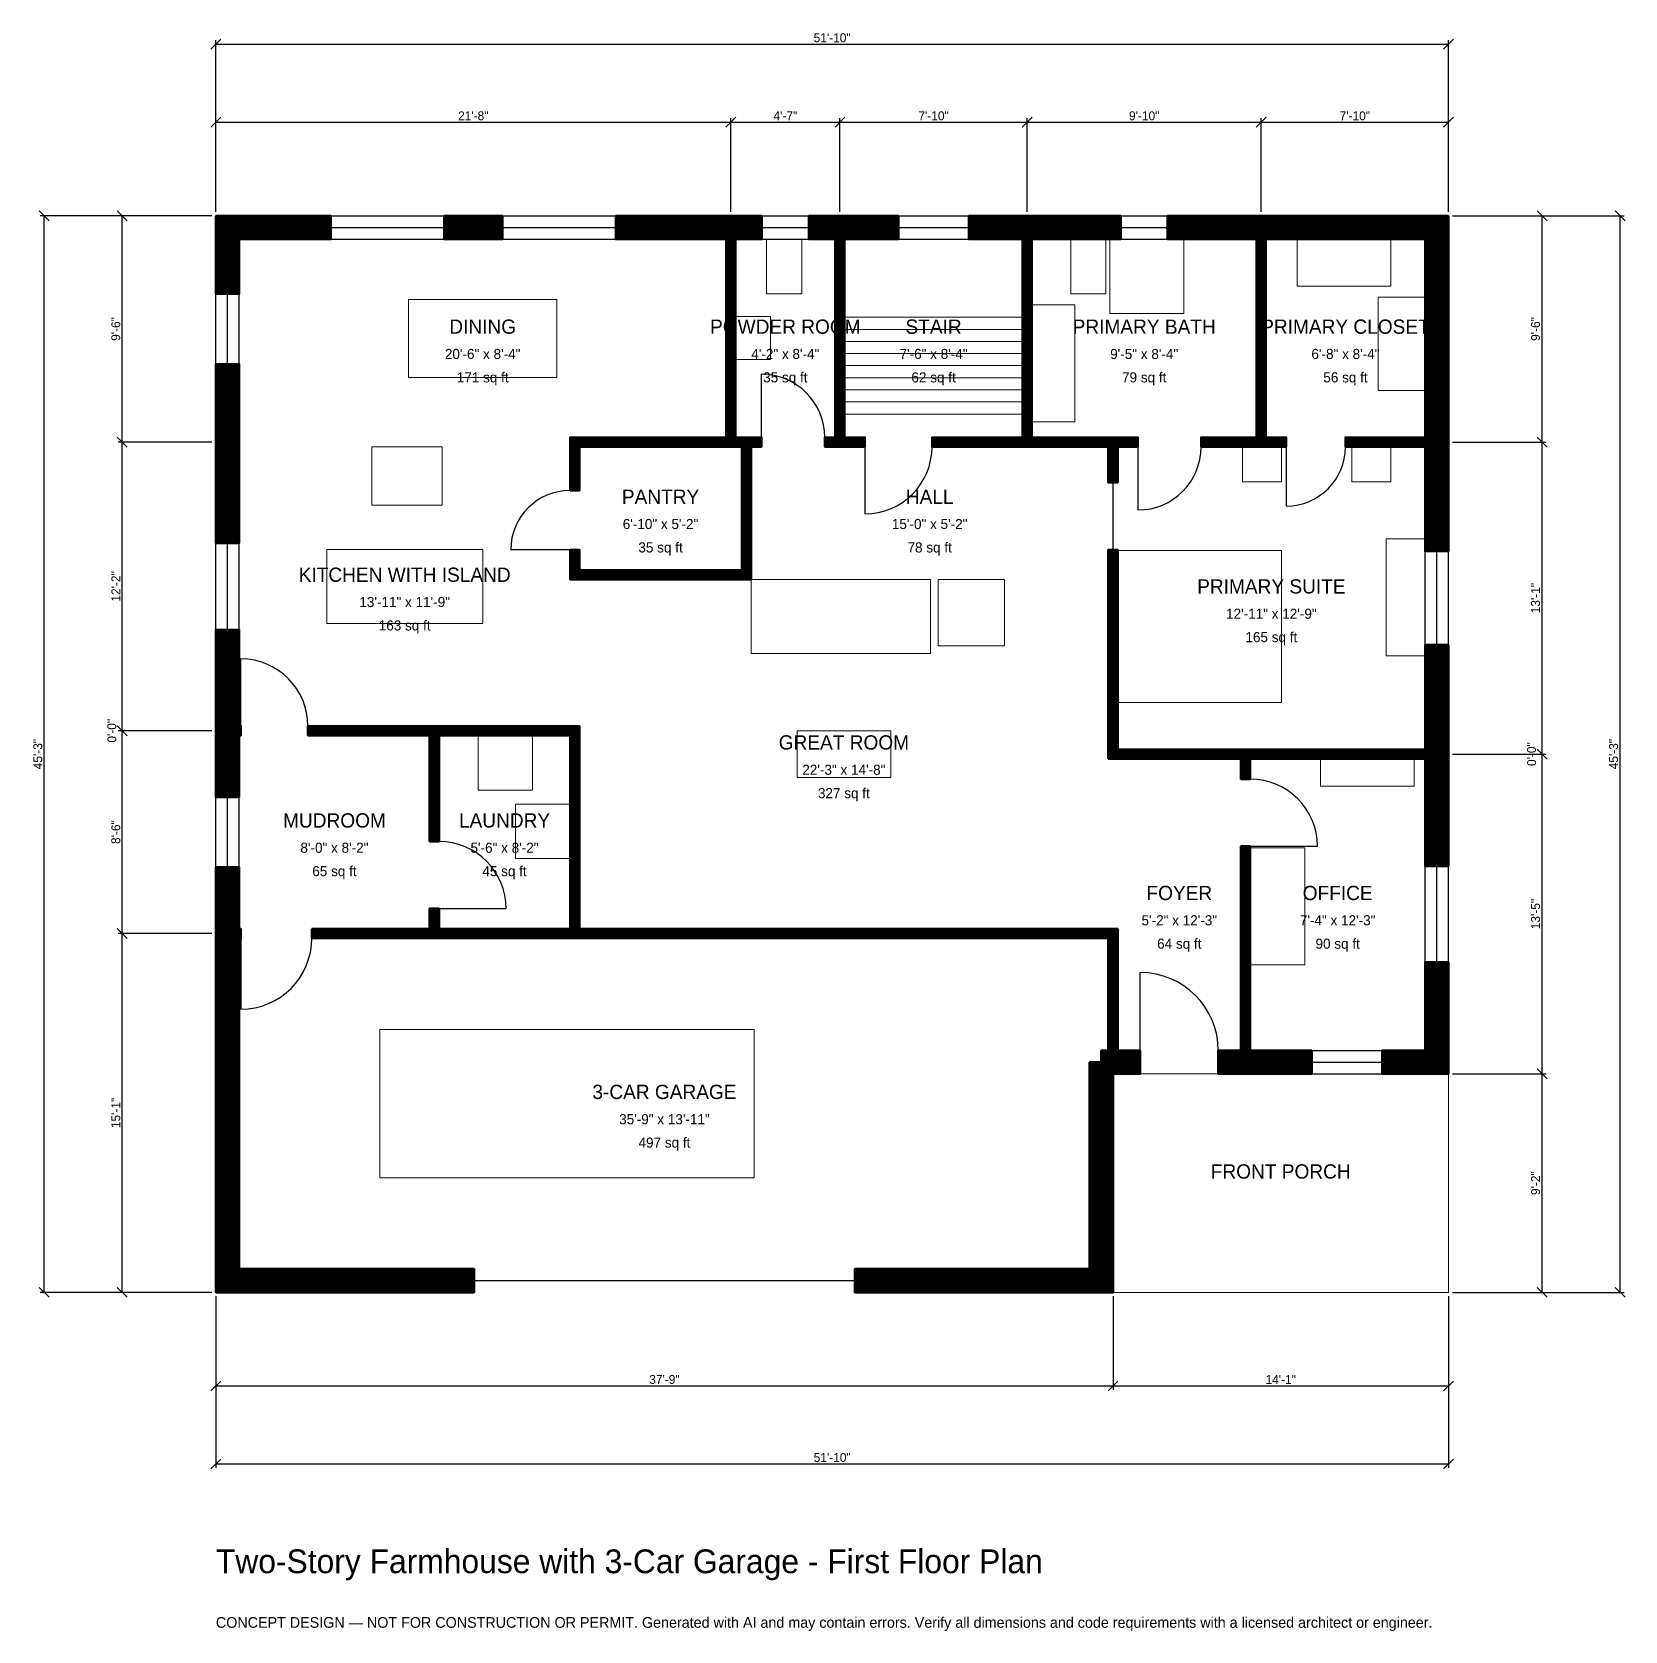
# Model space of a CAD drawing. Header units: inches. Extents: x -93 to 711, y -171 to 636.
import ezdxf
from ezdxf.enums import TextEntityAlignment as Align

# ---------------------------------------------------------------- set-up
doc = ezdxf.new("R2010")
doc.units = ezdxf.units.IN
doc.header["$MEASUREMENT"] = 0
doc.linetypes.add('DASHED', pattern=[0.6, 0.5, -0.1])
for name, color, linetype, lineweight in [('A-ANNO-DIMS', 1, 'Continuous', 13), ('A-ANNO-TEXT', 7, 'Continuous', 18), ('A-AREA-IDEN', 7, 'Continuous', 18), ('A-DOOR', 2, 'Continuous', 25), ('A-FLOR-FIXT', 9, 'Continuous', 13), ('A-FLOR-STRS', 3, 'Continuous', 18), ('A-FURN', 9, 'Continuous', 13), ('A-GLAZ', 4, 'Continuous', 25), ('A-SITE-PAVE', 8, 'Continuous', 13), ('A-WALL', 7, 'Continuous', 50), ('A-WALL-PATT', 8, 'Continuous', 13)]:
    doc.layers.add(name, color=color, linetype=linetype, lineweight=lineweight)
doc.dimstyles.new('PLAN', dxfattribs={"dimtxt": 4.5, "dimasz": 3, "dimexe": 2, "dimexo": 2, "dimgap": 1, "dimtad": 1, "dimdec": 0, "dimlunit": 4, "dimtsz": 2.5, "dimcen": 2.5, "dimclrd": 1, "dimclre": 1, "dimazin": 3, "dimtfac": 1, "dimtmove": 0, "dimatfit": 3})

msp = doc.modelspace()

# ---------------------------------------------------------------- hatches: boundary and pattern name
at = {"layer": 'A-WALL-PATT'}
h = msp.add_hatch(dxfattribs=at)
h.set_pattern_fill('ANSI31', color=8, scale=0.8)
h.paths.add_polyline_path([(0, 0), (0, 11.811), (0, 11.811), (0, 175.1969), (0, 178.7402), (0, 178.7402), (0, 183.4646), (0, 183.4646), (0, 187.0079), (0, 214.5669), (11.811, 214.5669), (11.811, 187.0079), (11.811, 183.4646), (12.5984, 183.4646), (12.5984, 178.7402), (11.811, 178.7402), (11.811, 175.1969), (11.811, 11.811), (130.315, 11.811), (130.315, 0), (11.811, 0), (11.811, 0), (0, 0), (0, 0), (0, 0)])
h.paths.add_polyline_path([(0, 277.5591), (0, 281.1024), (0, 281.1024), (0, 285.8268), (0, 285.8268), (0, 289.3701), (0, 334.4488), (11.811, 334.4488), (11.811, 289.3701), (11.811, 285.8268), (12.5984, 285.8268), (12.5984, 281.1024), (11.811, 281.1024), (11.811, 277.5591), (11.811, 250), (0, 250), (0, 277.5591)])
h.paths.add_polyline_path([(0, 423.2283), (0, 435.0394), (0, 468.5039), (11.811, 468.5039), (11.811, 435.0394), (11.811, 423.2283), (11.811, 378.1496), (0, 378.1496), (0, 423.2283)])
h.paths.add_polyline_path([(0, 531.4961), (0, 531.4961), (0, 543.3071), (0, 543.3071), (0, 543.3071), (11.811, 543.3071), (11.811, 543.3071), (58.0709, 543.3071), (58.0709, 531.4961), (11.811, 531.4961), (11.811, 503.937), (0, 503.937), (0, 531.4961)])
h.paths.add_polyline_path([(144.685, 543.3071), (144.685, 531.4961), (115.1575, 531.4961), (115.1575, 543.3071), (144.685, 543.3071)])
h.paths.add_polyline_path([(253.937, 543.3071), (257.4803, 543.3071), (257.4803, 543.3071), (262.2047, 543.3071), (262.2047, 543.3071), (265.748, 543.3071), (275.5906, 543.3071), (275.5906, 531.4961), (265.748, 531.4961), (262.2047, 531.4961), (262.2047, 431.4961), (265.3543, 431.4961), (270.0787, 431.4961), (275.3937, 431.4961), (275.3937, 426.7717), (270.0787, 426.7717), (270.0787, 364.5669), (270.0787, 359.8425), (265.3543, 359.8425), (183.4646, 359.8425), (178.7402, 359.8425), (178.7402, 364.5669), (178.7402, 374.8031), (183.4646, 374.8031), (183.4646, 364.5669), (265.3543, 364.5669), (265.3543, 426.7717), (262.2047, 426.7717), (257.4803, 426.7717), (183.4646, 426.7717), (183.4646, 404.7244), (178.7402, 404.7244), (178.7402, 426.7717), (178.7402, 431.4961), (183.4646, 431.4961), (257.4803, 431.4961), (257.4803, 531.4961), (253.937, 531.4961), (201.7717, 531.4961), (201.7717, 543.3071), (253.937, 543.3071)])
h.paths.add_polyline_path([(309.0551, 543.3071), (312.5984, 543.3071), (312.5984, 543.3071), (317.3228, 543.3071), (317.3228, 543.3071), (320.8661, 543.3071), (344.4882, 543.3071), (344.4882, 531.4961), (320.8661, 531.4961), (317.3228, 531.4961), (317.3228, 431.4961), (327.5591, 431.4961), (327.5591, 426.7717), (317.3228, 426.7717), (317.3228, 426.7717), (307.2835, 426.7717), (307.2835, 431.4961), (312.5984, 431.4961), (312.5984, 431.4961), (312.5984, 531.4961), (309.0551, 531.4961), (299.2126, 531.4961), (299.2126, 543.3071), (309.0551, 543.3071)])
h.paths.add_polyline_path([(403.5433, 543.3071), (407.0866, 543.3071), (407.0866, 543.3071), (411.811, 543.3071), (411.811, 543.3071), (415.3543, 543.3071), (456.6929, 543.3071), (456.6929, 531.4961), (415.3543, 531.4961), (411.811, 531.4961), (411.811, 431.4961), (411.811, 431.4961), (450.3937, 431.4961), (450.3937, 431.4961), (465.3543, 431.4961), (465.3543, 426.7717), (455.1181, 426.7717), (455.1181, 426.7717), (455.1181, 408.6614), (450.3937, 408.6614), (450.3937, 426.7717), (407.0866, 426.7717), (407.0866, 426.7717), (361.4173, 426.7717), (361.4173, 431.4961), (407.0866, 431.4961), (407.0866, 531.4961), (403.5433, 531.4961), (379.9213, 531.4961), (379.9213, 543.3071), (403.5433, 543.3071)])
h.paths.add_polyline_path([(521.6535, 543.3071), (525.1968, 543.3071), (525.1968, 543.3071), (529.9213, 543.3071), (529.9213, 543.3071), (533.4646, 543.3071), (610.2362, 543.3071), (610.2362, 543.3071), (622.0472, 543.3071), (622.0472, 543.3071), (622.0473, 543.3071), (622.0473, 531.4961), (622.0472, 531.4961), (622.0472, 435.0394), (622.0472, 431.4961), (622.0473, 431.4961), (622.0473, 426.7717), (622.0472, 426.7717), (622.0472, 423.2283), (622.0472, 374.0157), (610.2362, 374.0157), (610.2362, 423.2283), (610.2362, 426.7717), (570.0787, 426.7717), (570.0787, 431.4961), (610.2362, 431.4961), (610.2362, 435.0394), (610.2362, 531.4961), (533.4646, 531.4961), (529.9213, 531.4961), (529.9213, 431.4961), (540.1575, 431.4961), (540.1575, 426.7717), (529.9213, 426.7717), (525.1968, 426.7717), (497.2441, 426.7717), (497.2441, 431.4961), (525.1968, 431.4961), (525.1968, 531.4961), (521.6535, 531.4961), (480.315, 531.4961), (480.315, 543.3071), (521.6535, 543.3071)])
h.paths.add_polyline_path([(622.0472, 274.0157), (622.0473, 274.0157), (622.0473, 269.2913), (622.0472, 269.2913), (622.0472, 265.748), (622.0472, 265.748), (622.0472, 215.1575), (610.2362, 215.1575), (610.2362, 269.2913), (522.0472, 269.2913), (522.0472, 259.0551), (517.3228, 259.0551), (517.3228, 269.2913), (450.3937, 269.2913), (450.3937, 269.2913), (450.3937, 274.0157), (450.3937, 359.8425), (450.3937, 364.5669), (450.3937, 374.8031), (455.1181, 374.8031), (455.1181, 364.5669), (455.1181, 359.8425), (455.1181, 274.0157), (517.3228, 274.0157), (522.0472, 274.0157), (610.2362, 274.0157), (610.2362, 277.5591), (610.2362, 277.5591), (610.2362, 326.7717), (622.0472, 326.7717), (622.0472, 274.0157)])
h.paths.add_polyline_path([(622.0472, 122.0472), (622.0473, 122.0472), (622.0473, 110.2362), (622.0472, 110.2362), (622.0472, 110.2362), (610.2362, 110.2362), (610.2362, 110.2362), (588.5827, 110.2362), (588.5827, 122.0472), (610.2362, 122.0472), (610.2362, 166.7323), (622.0472, 166.7323), (622.0472, 122.0472)])
h.paths.add_polyline_path([(525.5906, 110.2362), (522.0472, 110.2362), (522.0472, 110.2362), (517.3228, 110.2362), (517.3228, 110.2362), (513.7795, 110.2362), (505.9055, 110.2362), (505.9055, 122.0472), (513.7795, 122.0472), (517.3228, 122.0472), (517.3228, 225.1969), (522.0472, 225.1969), (522.0472, 122.0472), (525.5906, 122.0472), (553.1496, 122.0472), (553.1496, 110.2362), (525.5906, 110.2362)])
h.paths.add_polyline_path([(455.1181, 110.2362), (455.1181, 110.2362), (452.7559, 110.2362), (452.7559, 107.874), (452.7559, 107.874), (452.7559, 11.811), (452.7559, 11.811), (452.7559, 0), (452.7559, 0), (452.7559, 0), (440.9449, 0), (440.9449, 0), (322.4409, 0), (322.4409, 11.811), (440.9449, 11.811), (440.9449, 116.1417), (446.8504, 116.1417), (446.8504, 122.0472), (450.3937, 122.0472), (450.3937, 178.7402), (183.4646, 178.7402), (178.7402, 178.7402), (112.5984, 178.7402), (107.874, 178.7402), (48.4252, 178.7402), (48.4252, 183.4646), (107.874, 183.4646), (107.874, 193.7008), (112.5984, 193.7008), (112.5984, 183.4646), (178.7402, 183.4646), (178.7402, 281.1024), (112.5984, 281.1024), (112.5984, 227.5591), (107.874, 227.5591), (107.874, 281.1024), (46.4567, 281.1024), (46.4567, 285.8268), (107.874, 285.8268), (112.5984, 285.8268), (178.7402, 285.8268), (183.4646, 285.8268), (183.4646, 281.1024), (183.4646, 183.4646), (450.3937, 183.4646), (455.1181, 183.4646), (455.1181, 178.7402), (455.1181, 122.0472), (466.5354, 122.0472), (466.5354, 110.2362), (455.1181, 110.2362)])

# ---------------------------------------------------------------- linework, layer by layer
at = {"layer": 'A-DOOR'}
for p, q in [((275.3937, 431.4961), (275.3937, 463.3858)), ((327.5591, 426.7717), (327.5591, 392.9134)), ((465.3543, 426.7717), (465.3543, 394.8819)), ((540.1575, 426.7717), (540.1575, 396.8504)), ((452.7559, 374.8031), (452.7559, 408.6614)), ((178.7402, 374.8031), (148.8189, 374.8031)), ((12.5984, 285.8268), (12.5984, 319.685)), ((522.0472, 225.1969), (555.9055, 225.1969)), ((112.5984, 193.7008), (146.4567, 193.7008)), ((12.5984, 178.7402), (12.5984, 142.9134)), ((466.5354, 122.0472), (466.5354, 161.4173))]:
    msp.add_line(p, q, dxfattribs=at)
at = {"layer": 'A-DOOR', "linetype": 'DASHED'}
msp.add_line((130.315, 5.9055), (322.4409, 5.9055), dxfattribs=at)
at = {"layer": 'A-DOOR'}
for centre, radius, start, end in [((275.3937, 431.4961), 31.8898, 0, 90), ((327.5591, 426.7717), 33.8583, 270, 360), ((465.3543, 426.7717), 31.8898, 270, 360), ((540.1575, 426.7717), 29.9213, 270, 360), ((178.7402, 374.8031), 29.9213, 90, 180), ((12.5984, 285.8268), 33.8583, 0, 90), ((522.0472, 225.1969), 33.8583, 0, 90), ((112.5984, 193.7008), 33.8583, 0, 90), ((12.5984, 178.7402), 35.8268, 270, 360), ((466.5354, 122.0472), 39.3701, 0, 90)]:
    msp.add_arc(centre, radius, start, end, dxfattribs=at)
at = {"layer": 'A-FLOR-FIXT'}
for points in [[(277.9528, 503.937), (295.6693, 503.937), (295.6693, 531.4961), (277.9528, 531.4961)], [(431.4961, 503.937), (449.2126, 503.937), (449.2126, 531.4961), (431.4961, 531.4961)], [(451.1811, 494.0945), (488.5827, 494.0945), (488.5827, 531.4961), (451.1811, 531.4961)], [(262.2047, 470.8661), (279.9213, 470.8661), (279.9213, 492.5197), (262.2047, 492.5197)], [(411.811, 439.3701), (433.4646, 439.3701), (433.4646, 498.4252), (411.811, 498.4252)], [(55.9055, 337.5984), (134.6457, 337.5984), (134.6457, 375), (55.9055, 375)]]:
    msp.add_lwpolyline(points, close=True, dxfattribs=at)
at = {"layer": 'A-FLOR-STRS'}
for p, q in [((317.3228, 492.126), (407.0866, 492.126)), ((317.3228, 486.0236), (407.0866, 486.0236)), ((317.3228, 479.9213), (407.0866, 479.9213)), ((317.3228, 473.8189), (407.0866, 473.8189)), ((317.3228, 467.7165), (407.0866, 467.7165)), ((317.3228, 461.6142), (407.0866, 461.6142)), ((317.3228, 455.5118), (407.0866, 455.5118)), ((317.3228, 449.4094), (407.0866, 449.4094)), ((317.3228, 443.3071), (407.0866, 443.3071))]:
    msp.add_line(p, q, dxfattribs=at)
at = {"layer": 'A-FURN'}
for points in [[(545.6693, 507.874), (592.9134, 507.874), (592.9134, 531.4961), (545.6693, 531.4961)], [(97.2441, 461.811), (172.0472, 461.811), (172.0472, 501.1811), (97.2441, 501.1811)], [(586.6142, 455.1181), (610.2362, 455.1181), (610.2362, 502.3622), (586.6142, 502.3622)], [(78.7402, 397.2441), (114.1732, 397.2441), (114.1732, 426.7717), (78.7402, 426.7717)], [(518.1102, 409.0551), (537.7953, 409.0551), (537.7953, 426.7717), (518.1102, 426.7717)], [(573.2283, 409.0551), (592.9134, 409.0551), (592.9134, 426.7717), (573.2283, 426.7717)], [(590.5512, 321.2598), (610.2362, 321.2598), (610.2362, 380.315), (590.5512, 380.315)], [(455.1181, 297.6378), (537.7953, 297.6378), (537.7953, 374.4094), (455.1181, 374.4094)], [(270.0787, 322.4409), (360.6299, 322.4409), (360.6299, 359.8425), (270.0787, 359.8425)], [(364.5669, 326.378), (398.0315, 326.378), (398.0315, 359.8425), (364.5669, 359.8425)], [(293.3071, 259.8425), (340.5512, 259.8425), (340.5512, 283.4646), (293.3071, 283.4646)], [(132.2835, 253.5433), (159.8425, 253.5433), (159.8425, 281.1024), (132.2835, 281.1024)], [(557.4803, 255.5118), (604.7244, 255.5118), (604.7244, 269.2913), (557.4803, 269.2913)], [(151.1811, 218.8976), (178.7402, 218.8976), (178.7402, 246.4567), (151.1811, 246.4567)], [(522.0472, 165.3543), (549.6063, 165.3543), (549.6063, 224.4094), (522.0472, 224.4094)], [(82.6772, 57.874), (271.6535, 57.874), (271.6535, 132.6772), (82.6772, 132.6772)]]:
    msp.add_lwpolyline(points, close=True, dxfattribs=at)
at = {"layer": 'A-GLAZ'}
for p, q in [((58.0709, 543.3071), (115.1575, 543.3071)), ((144.685, 543.3071), (201.7717, 543.3071)), ((275.5906, 543.3071), (299.2126, 543.3071)), ((344.4882, 543.3071), (379.9213, 543.3071)), ((456.6929, 543.3071), (480.315, 543.3071)), ((58.0709, 537.4016), (115.1575, 537.4016)), ((144.685, 537.4016), (201.7717, 537.4016)), ((275.5906, 537.4016), (299.2126, 537.4016)), ((344.4882, 537.4016), (379.9213, 537.4016)), ((456.6929, 537.4016), (480.315, 537.4016)), ((58.0709, 531.4961), (115.1575, 531.4961)), ((144.685, 531.4961), (201.7717, 531.4961)), ((275.5906, 531.4961), (299.2126, 531.4961)), ((344.4882, 531.4961), (379.9213, 531.4961)), ((456.6929, 531.4961), (480.315, 531.4961)), ((0, 468.5039), (0, 503.937)), ((5.9055, 468.5039), (5.9055, 503.937)), ((11.811, 468.5039), (11.811, 503.937)), ((0, 334.4488), (0, 378.1496)), ((5.9055, 334.4488), (5.9055, 378.1496)), ((11.811, 334.4488), (11.811, 378.1496)), ((610.2362, 326.7717), (610.2362, 374.0157)), ((616.1417, 326.7717), (616.1417, 374.0157)), ((622.0472, 326.7717), (622.0472, 374.0157)), ((0, 214.5669), (0, 250)), ((5.9055, 214.5669), (5.9055, 250)), ((11.811, 214.5669), (11.811, 250)), ((610.2362, 166.7323), (610.2362, 215.1575)), ((616.1417, 166.7323), (616.1417, 215.1575)), ((622.0472, 166.7323), (622.0472, 215.1575)), ((553.1496, 122.0472), (588.5827, 122.0472)), ((553.1496, 116.1417), (588.5827, 116.1417)), ((553.1496, 110.2362), (588.5827, 110.2362))]:
    msp.add_line(p, q, dxfattribs=at)
at = {"layer": 'A-SITE-PAVE', "linetype": 'DASHED'}
msp.add_lwpolyline([(452.7559, 0), (622.0472, 0), (622.0472, 110.2362), (452.7559, 110.2362)], close=True, dxfattribs=at)
at = {"layer": 'A-WALL'}
for points in [[(0, 531.4961), (0, 531.4961), (0, 543.3071), (0, 543.3071), (0, 543.3071), (11.811, 543.3071), (11.811, 543.3071), (58.0709, 543.3071), (58.0709, 531.4961), (11.811, 531.4961), (11.811, 503.937), (0, 503.937), (0, 531.4961)], [(144.685, 543.3071), (144.685, 531.4961), (115.1575, 531.4961), (115.1575, 543.3071), (144.685, 543.3071)], [(253.937, 543.3071), (257.4803, 543.3071), (257.4803, 543.3071), (262.2047, 543.3071), (262.2047, 543.3071), (265.748, 543.3071), (275.5906, 543.3071), (275.5906, 531.4961), (265.748, 531.4961), (262.2047, 531.4961), (262.2047, 431.4961), (265.3543, 431.4961), (270.0787, 431.4961), (275.3937, 431.4961), (275.3937, 426.7717), (270.0787, 426.7717), (270.0787, 364.5669), (270.0787, 359.8425), (265.3543, 359.8425), (183.4646, 359.8425), (178.7402, 359.8425), (178.7402, 364.5669), (178.7402, 374.8031), (183.4646, 374.8031), (183.4646, 364.5669), (265.3543, 364.5669), (265.3543, 426.7717), (262.2047, 426.7717), (257.4803, 426.7717), (183.4646, 426.7717), (183.4646, 404.7244), (178.7402, 404.7244), (178.7402, 426.7717), (178.7402, 431.4961), (183.4646, 431.4961), (257.4803, 431.4961), (257.4803, 531.4961), (253.937, 531.4961), (201.7717, 531.4961), (201.7717, 543.3071), (253.937, 543.3071)], [(309.0551, 543.3071), (312.5984, 543.3071), (312.5984, 543.3071), (317.3228, 543.3071), (317.3228, 543.3071), (320.8661, 543.3071), (344.4882, 543.3071), (344.4882, 531.4961), (320.8661, 531.4961), (317.3228, 531.4961), (317.3228, 431.4961), (327.5591, 431.4961), (327.5591, 426.7717), (317.3228, 426.7717), (317.3228, 426.7717), (307.2835, 426.7717), (307.2835, 431.4961), (312.5984, 431.4961), (312.5984, 431.4961), (312.5984, 531.4961), (309.0551, 531.4961), (299.2126, 531.4961), (299.2126, 543.3071), (309.0551, 543.3071)], [(403.5433, 543.3071), (407.0866, 543.3071), (407.0866, 543.3071), (411.811, 543.3071), (411.811, 543.3071), (415.3543, 543.3071), (456.6929, 543.3071), (456.6929, 531.4961), (415.3543, 531.4961), (411.811, 531.4961), (411.811, 431.4961), (411.811, 431.4961), (450.3937, 431.4961), (450.3937, 431.4961), (465.3543, 431.4961), (465.3543, 426.7717), (455.1181, 426.7717), (455.1181, 426.7717), (455.1181, 408.6614), (450.3937, 408.6614), (450.3937, 426.7717), (407.0866, 426.7717), (407.0866, 426.7717), (361.4173, 426.7717), (361.4173, 431.4961), (407.0866, 431.4961), (407.0866, 531.4961), (403.5433, 531.4961), (379.9213, 531.4961), (379.9213, 543.3071), (403.5433, 543.3071)], [(521.6535, 543.3071), (525.1968, 543.3071), (525.1968, 543.3071), (529.9213, 543.3071), (529.9213, 543.3071), (533.4646, 543.3071), (610.2362, 543.3071), (610.2362, 543.3071), (622.0472, 543.3071), (622.0472, 543.3071), (622.0473, 543.3071), (622.0473, 531.4961), (622.0472, 531.4961), (622.0472, 435.0394), (622.0472, 431.4961), (622.0473, 431.4961), (622.0473, 426.7717), (622.0472, 426.7717), (622.0472, 423.2283), (622.0472, 374.0157), (610.2362, 374.0157), (610.2362, 423.2283), (610.2362, 426.7717), (570.0787, 426.7717), (570.0787, 431.4961), (610.2362, 431.4961), (610.2362, 435.0394), (610.2362, 531.4961), (533.4646, 531.4961), (529.9213, 531.4961), (529.9213, 431.4961), (540.1575, 431.4961), (540.1575, 426.7717), (529.9213, 426.7717), (525.1968, 426.7717), (497.2441, 426.7717), (497.2441, 431.4961), (525.1968, 431.4961), (525.1968, 531.4961), (521.6535, 531.4961), (480.315, 531.4961), (480.315, 543.3071), (521.6535, 543.3071)], [(0, 423.2283), (0, 435.0394), (0, 468.5039), (11.811, 468.5039), (11.811, 435.0394), (11.811, 423.2283), (11.811, 378.1496), (0, 378.1496), (0, 423.2283)], [(622.0472, 274.0157), (622.0473, 274.0157), (622.0473, 269.2913), (622.0472, 269.2913), (622.0472, 265.748), (622.0472, 265.748), (622.0472, 215.1575), (610.2362, 215.1575), (610.2362, 269.2913), (522.0472, 269.2913), (522.0472, 259.0551), (517.3228, 259.0551), (517.3228, 269.2913), (450.3937, 269.2913), (450.3937, 269.2913), (450.3937, 274.0157), (450.3937, 359.8425), (450.3937, 364.5669), (450.3937, 374.8031), (455.1181, 374.8031), (455.1181, 364.5669), (455.1181, 359.8425), (455.1181, 274.0157), (517.3228, 274.0157), (522.0472, 274.0157), (610.2362, 274.0157), (610.2362, 277.5591), (610.2362, 277.5591), (610.2362, 326.7717), (622.0472, 326.7717), (622.0472, 274.0157)], [(0, 277.5591), (0, 281.1024), (0, 281.1024), (0, 285.8268), (0, 285.8268), (0, 289.3701), (0, 334.4488), (11.811, 334.4488), (11.811, 289.3701), (11.811, 285.8268), (12.5984, 285.8268), (12.5984, 281.1024), (11.811, 281.1024), (11.811, 277.5591), (11.811, 250), (0, 250), (0, 277.5591)], [(455.1181, 110.2362), (455.1181, 110.2362), (452.7559, 110.2362), (452.7559, 107.874), (452.7559, 107.874), (452.7559, 11.811), (452.7559, 11.811), (452.7559, 0), (452.7559, 0), (452.7559, 0), (440.9449, 0), (440.9449, 0), (322.4409, 0), (322.4409, 11.811), (440.9449, 11.811), (440.9449, 116.1417), (446.8504, 116.1417), (446.8504, 122.0472), (450.3937, 122.0472), (450.3937, 178.7402), (183.4646, 178.7402), (178.7402, 178.7402), (112.5984, 178.7402), (107.874, 178.7402), (48.4252, 178.7402), (48.4252, 183.4646), (107.874, 183.4646), (107.874, 193.7008), (112.5984, 193.7008), (112.5984, 183.4646), (178.7402, 183.4646), (178.7402, 281.1024), (112.5984, 281.1024), (112.5984, 227.5591), (107.874, 227.5591), (107.874, 281.1024), (46.4567, 281.1024), (46.4567, 285.8268), (107.874, 285.8268), (112.5984, 285.8268), (178.7402, 285.8268), (183.4646, 285.8268), (183.4646, 281.1024), (183.4646, 183.4646), (450.3937, 183.4646), (455.1181, 183.4646), (455.1181, 178.7402), (455.1181, 122.0472), (466.5354, 122.0472), (466.5354, 110.2362), (455.1181, 110.2362)], [(525.5906, 110.2362), (522.0472, 110.2362), (522.0472, 110.2362), (517.3228, 110.2362), (517.3228, 110.2362), (513.7795, 110.2362), (505.9055, 110.2362), (505.9055, 122.0472), (513.7795, 122.0472), (517.3228, 122.0472), (517.3228, 225.1969), (522.0472, 225.1969), (522.0472, 122.0472), (525.5906, 122.0472), (553.1496, 122.0472), (553.1496, 110.2362), (525.5906, 110.2362)], [(0, 0), (0, 11.811), (0, 11.811), (0, 175.1969), (0, 178.7402), (0, 178.7402), (0, 183.4646), (0, 183.4646), (0, 187.0079), (0, 214.5669), (11.811, 214.5669), (11.811, 187.0079), (11.811, 183.4646), (12.5984, 183.4646), (12.5984, 178.7402), (11.811, 178.7402), (11.811, 175.1969), (11.811, 11.811), (130.315, 11.811), (130.315, 0), (11.811, 0), (11.811, 0), (0, 0), (0, 0), (0, 0)], [(622.0472, 122.0472), (622.0473, 122.0472), (622.0473, 110.2362), (622.0472, 110.2362), (622.0472, 110.2362), (610.2362, 110.2362), (610.2362, 110.2362), (588.5827, 110.2362), (588.5827, 122.0472), (610.2362, 122.0472), (610.2362, 166.7323), (622.0472, 166.7323), (622.0472, 122.0472)]]:
    msp.add_lwpolyline(points, close=True, dxfattribs=at)

# ---------------------------------------------------------------- texts
at = {"layer": 'A-ANNO-TEXT'}
for s, height, p in [('Two-Story Farmhouse with 3-Car Garage - First Floor Plan', 12, (0, -141.7323)), ('CONCEPT DESIGN — NOT FOR CONSTRUCTION OR PERMIT. Generated with AI and may contain errors. Verify all dimensions and code requirements with a licensed architect or engineer.', 5.4, (0, -169.2913))]:
    msp.add_text(s, height=height, dxfattribs=at).set_placement(p)
at = {"layer": 'A-AREA-IDEN'}
for s, height, p in [('DINING', 7.2, (134.6457, 487.4016)), ('POWDER ROOM', 7.2, (287.4016, 487.4016)), ('STAIR', 7.2, (362.2047, 487.4016)), ('PRIMARY BATH', 7.2, (468.5039, 487.4016)), ('PRIMARY CLOSET', 7.2, (570.0787, 487.4016)), ('20\'-6" x 8\'-4"', 5.1, (134.6457, 473.622)), ('4\'-2" x 8\'-4"', 5.1, (287.4016, 473.622)), ('7\'-6" x 8\'-4"', 5.1, (362.2047, 473.622)), ('9\'-5" x 8\'-4"', 5.1, (468.5039, 473.622)), ('6\'-8" x 8\'-4"', 5.1, (570.0787, 473.622)), ('171 sq ft', 5.1, (134.6457, 461.811)), ('35 sq ft', 5.1, (287.4016, 461.811)), ('62 sq ft', 5.1, (362.2047, 461.811)), ('79 sq ft', 5.1, (468.5039, 461.811)), ('56 sq ft', 5.1, (570.0787, 461.811)), ('PANTRY', 7.2, (224.4094, 401.5748)), ('HALL', 7.2, (360.2362, 401.5748)), ('6\'-10" x 5\'-2"', 5.1, (224.4094, 387.7953)), ('15\'-0" x 5\'-2"', 5.1, (360.2362, 387.7953)), ('35 sq ft', 5.1, (224.4094, 375.9843)), ('78 sq ft', 5.1, (360.2362, 375.9843)), ('KITCHEN WITH ISLAND', 7.2, (95.2756, 362.2047)), ('PRIMARY SUITE', 7.2, (532.6772, 356.2992)), ('13\'-11" x 11\'-9"', 5.1, (95.2756, 348.4252)), ('163 sq ft', 5.1, (95.2756, 336.6142)), ('12\'-11" x 12\'-9"', 5.1, (532.6772, 342.5197)), ('165 sq ft', 5.1, (532.6772, 330.7087)), ('GREAT ROOM', 7.2, (316.9291, 277.5591)), ('22\'-3" x 14\'-8"', 5.1, (316.9291, 263.7795)), ('327 sq ft', 5.1, (316.9291, 251.9685)), ('MUDROOM', 7.2, (59.8425, 238.189)), ('LAUNDRY', 7.2, (145.6693, 238.189)), ('8\'-0" x 8\'-2"', 5.1, (59.8425, 224.4094)), ('5\'-6" x 8\'-2"', 5.1, (145.6693, 224.4094)), ('65 sq ft', 5.1, (59.8425, 212.5984)), ('45 sq ft', 5.1, (145.6693, 212.5984)), ('FOYER', 7.2, (486.2205, 201.5748)), ('OFFICE', 7.2, (566.1417, 201.5748)), ('5\'-2" x 12\'-3"', 5.1, (486.2205, 187.7953)), ('7\'-4" x 12\'-3"', 5.1, (566.1417, 187.7953)), ('64 sq ft', 5.1, (486.2205, 175.9843)), ('90 sq ft', 5.1, (566.1417, 175.9843)), ('3-CAR GARAGE', 7.2, (226.378, 101.1811)), ('35\'-9" x 13\'-11"', 5.1, (226.378, 87.4016)), ('497 sq ft', 5.1, (226.378, 75.5906)), ('FRONT PORCH', 7.2, (537.4016, 61.0236))]:
    msp.add_text(s, height=height, dxfattribs=at).set_placement(p, align=Align.MIDDLE_CENTER)

# ---------------------------------------------------------------- dimensions: what is measured, and where the dimension line sits
at = {"layer": 'A-ANNO-DIMS'}
for base, p1, p2, text in [((0, 629.9213), (0, 543.3071), (622.0472, 543.3071), '51\'-10"'), ((0, 590.5512), (0, 543.3071), (259.8425, 543.3071), '21\'-8"'), ((259.8425, 590.5512), (259.8425, 543.3071), (314.9606, 543.3071), '4\'-7"'), ((314.9606, 590.5512), (314.9606, 543.3071), (409.4488, 543.3071), '7\'-10"'), ((409.4488, 590.5512), (409.4488, 543.3071), (527.5591, 543.3071), '9\'-10"'), ((527.5591, 590.5512), (527.5591, 543.3071), (622.0472, 543.3071), '7\'-10"'), ((0, -47.2441), (0, 0), (452.7559, 0), '37\'-9"'), ((0, -86.6142), (0, 0), (622.0472, 0), '51\'-10"'), ((452.7559, -47.2441), (452.7559, 0), (622.0472, 0), '14\'-1"')]:
    msp.add_linear_dim(base=base, p1=p1, p2=p2, text=text, dimstyle='PLAN', dxfattribs=at).render()
for base, p1, p2, text in [((-86.6142, 0), (0, 0), (0, 543.3071), '45\'-3"'), ((-47.2441, 429.1339), (0, 429.1339), (0, 543.3071), '9\'-6"'), ((669.2913, 429.1339), (622.0472, 429.1339), (622.0472, 543.3071), '9\'-6"'), ((708.6614, 0), (622.0472, 0), (622.0472, 543.3071), '45\'-3"'), ((-47.2441, 283.4646), (0, 283.4646), (0, 429.1339), '12\'-2"'), ((669.2913, 271.6535), (622.0472, 271.6535), (622.0472, 429.1339), '13\'-1"'), ((-47.2441, 283.4646), (0, 283.4646), (0, 283.4646), '0\'-0"'), ((-47.2441, 181.1024), (0, 181.1024), (0, 283.4646), '8\'-6"'), ((669.2913, 271.6535), (622.0472, 271.6535), (622.0472, 271.6535), '0\'-0"'), ((669.2913, 110.2362), (622.0472, 110.2362), (622.0472, 271.6535), '13\'-5"'), ((-47.2441, 0), (0, 0), (0, 181.1024), '15\'-1"'), ((669.2913, 0), (622.0472, 0), (622.0472, 110.2362), '9\'-2"')]:
    msp.add_linear_dim(base=base, p1=p1, p2=p2, angle=90, text=text, dimstyle='PLAN', dxfattribs=at).render()

doc.saveas('drawing.dxf')
